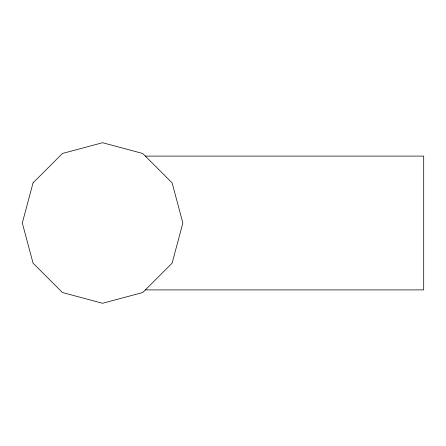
<?xml version="1.0" encoding="UTF-8"?>
<svg xmlns="http://www.w3.org/2000/svg" width="446" height="446" viewBox="0 0 446 446"><rect width="100%" height="100%" fill="white"/><g stroke="black" fill="none" stroke-linecap="round" stroke-linejoin="round"><path stroke-width="0.67" d="M145.346 156.1L423.7 156.1L423.7 289.9L145.346 289.9M33.054 182.86L22.3 223L33.054 263.14L62.44 292.526L102.58 303.28L142.72 292.526L172.106 263.14L182.86 223L172.106 182.86L142.72 153.474L102.58 142.72L62.44 153.474L33.054 182.86"/></g></svg>
